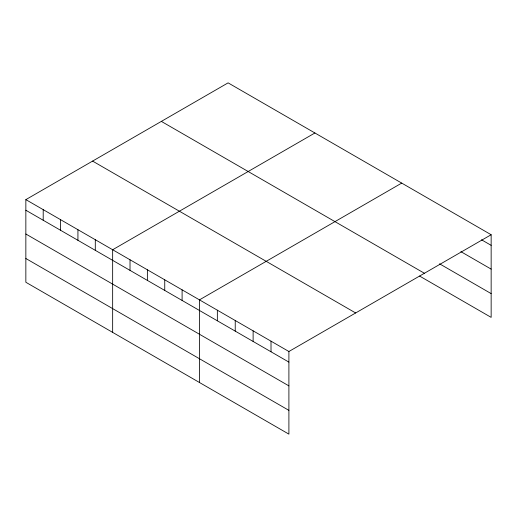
<?xml version="1.0" encoding="UTF-8"?>
<svg xmlns="http://www.w3.org/2000/svg" width="517" height="517" viewBox="0 0 517 517"><rect width="100%" height="100%" fill="white"/><g stroke="black" fill="none" stroke-linecap="round" stroke-linejoin="round"><path stroke-width="0.78" d="M25.85 199.627L288.9 351.502L288.9 434.138L25.85 282.269L25.85 199.627L228.1 82.862L491.15 234.731L491.15 317.373L419.604 276.065M314.905 132.979L112.654 249.743L112.654 332.386M401.715 183.096L199.465 299.86L199.465 382.502M288.9 351.502L491.15 234.731M481.521 239.778L491.15 245.342M460.88 251.637L491.15 269.111M439.553 263.812L491.15 293.604M161.356 121.392L424.405 273.267M92.595 161.097L355.644 312.966M25.85 210.238L288.9 362.107M25.85 234.007L288.9 385.882M25.85 258.5L288.9 410.369M271.011 341.175L271.011 351.78M253.123 330.848L253.123 341.453M235.235 320.521L235.235 331.126M217.353 310.187L217.353 320.798M182.1 289.837L182.1 300.448M164.742 279.813L164.742 290.425M147.377 269.79L147.377 280.401M130.019 259.767L130.019 270.378M95.296 239.72L95.296 250.331M77.931 229.697L77.931 240.308M60.573 219.673L60.573 230.285M43.208 209.65L43.208 220.261"/></g></svg>
